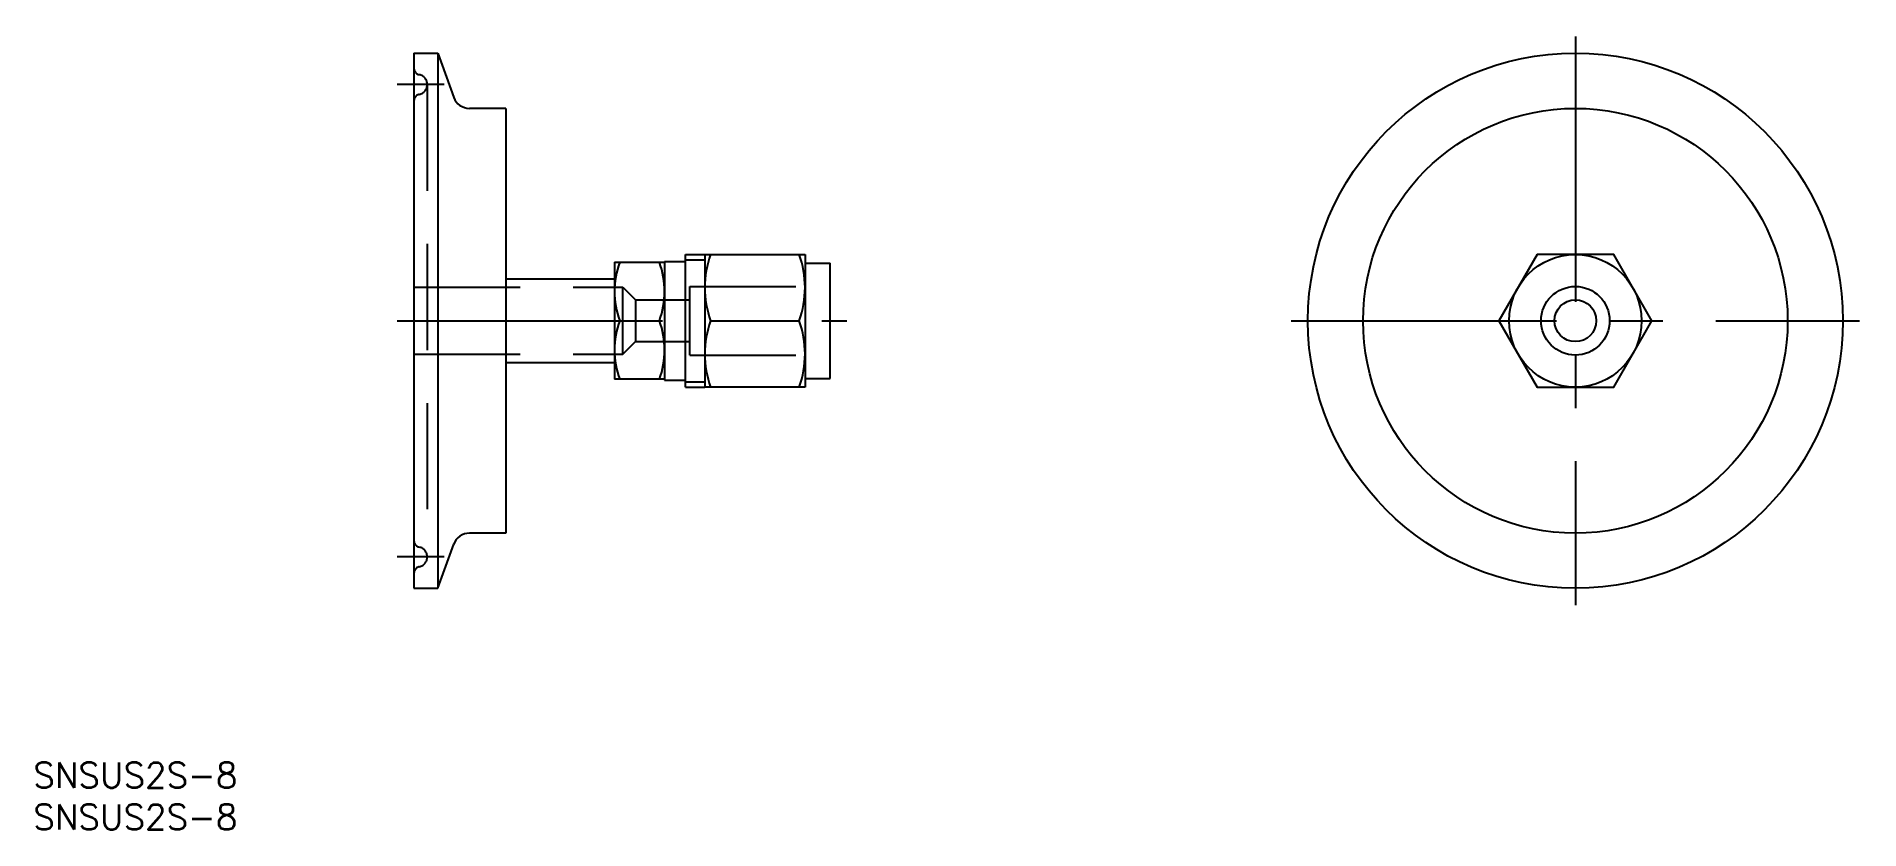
# Model space of a CAD drawing. Extents: x -45 to 173, y -61 to 34.
import ezdxf

# ---------------------------------------------------------------- set-up
doc = ezdxf.new("R2010")
doc.units = 0
doc.linetypes.add('CENTER', pattern=[50.8, 31.75, -6.35, 6.35, -6.35])
doc.linetypes.add('DASHED', pattern=[19.05, 12.7, -6.35])
doc.layers.get('0').update_dxf_attribs({"linetype": 'CONTINUOUS'})
doc.layers.add('CENTER', color=1, linetype='CENTER')
doc.styles.get("Standard").update_dxf_attribs({"font": 'txt.shx', "height": 3, "bigfont": 'bigfont.shx'})

# ---------------------------------------------------------------- blocks, each defined once
blk = doc.blocks.new('*U3')
at = {"color": 7, "linetype": 'CONTINUOUS'}
blk.add_text('SNSUS2S-8', height=3, dxfattribs=at).set_placement((-45.55, -55.85))
blk = doc.blocks.new('*U4')
at = {"color": 7, "linetype": 'CONTINUOUS'}
blk.add_text('SNSUS2S-8', height=3, dxfattribs=at).set_placement((-45.55, -60.85))

msp = doc.modelspace()

# ---------------------------------------------------------------- linework, layer by layer
at = {"color": 7, "linetype": 'CONTINUOUS'}
for p, q in [((0, 32), (0, -32)), ((0, 32), (2.85, 32)), ((2.85, 32), (4.77, 26.72)), ((2.85, 32), (2.85, -32)), ((11, 25.4), (6.65, 25.4)), ((11, 25.4), (11, -25.4)), ((24, 7), (24, -7)), ((24, 7), (30, 7)), ((30, 7.1), (32.5, 7.1)), ((30, 7.1), (30, -7.1)), ((32.5, -7.94), (32.5, 7.94)), ((32.5, 7.94), (34.8, 7.94)), ((34.8, 7.93), (34.8, -7.94)), ((34.8, 7.93), (46.8, 7.93)), ((36.07, 7.93), (45.53, 7.93)), ((46.8, 7.93), (46.8, -7.94)), ((46.8, 6.9), (49.8, 6.9)), ((49.8, -6.9), (49.8, 6.9)), ((11, 5), (24, 5)), ((33, -4), (33, 4)), ((24.63, 0), (29.37, 0)), ((35.51, 0), (46.09, 0)), ((11, -5), (24, -5)), ((30, -7), (24, -7)), ((30, -7.1), (32.5, -7.1)), ((32.5, -7.94), (34.8, -7.94)), ((46.8, -7.94), (34.8, -7.94)), ((46.8, -6.9), (49.8, -6.9)), ((11, -25.4), (6.65, -25.4)), ((2.85, -32), (4.77, -26.72)), ((0, -32), (2.85, -32))]:
    msp.add_line(p, q, dxfattribs=at)
at = {"color": 3, "linetype": 'DASHED'}
for p, q in [((1.6, 28.25), (1.6, -28.25)), ((0, 4), (25, 4)), ((25, -4), (25, 4)), ((25, 4), (26.5, 2.5)), ((26.5, 2.5), (33, 2.5)), ((26.5, 2.5), (26.5, -2.5)), ((33, 4.1), (49.8, 4.1)), ((33, -4.1), (33, 4.1)), ((0, -4), (25, -4)), ((25, -4), (26.5, -2.5)), ((26.5, -2.5), (33, -2.5)), ((33, -4.1), (49.8, -4.1))]:
    msp.add_line(p, q, dxfattribs=at)
at = {"color": 3, "linetype": 'CONTINUOUS'}
for p, q in [((32.5, 7.3), (34.8, 7.3)), ((32.5, -7.3), (34.8, -7.3))]:
    msp.add_line(p, q, dxfattribs=at)
at = {"color": 7, "linetype": 'CONTINUOUS'}
msp.add_lwpolyline([(134.4, 7.93), (129.82, 0), (134.4, -7.94), (143.57, -7.94), (148.15, 0), (143.57, 7.93)], close=True, dxfattribs=at)
for radius in [32, 25.4, 7.93, 4.1, 2.5]:
    msp.add_circle((138.98, 0), radius, dxfattribs=at)
at = {"color": 3, "linetype": 'DASHED'}
for centre, radius, start, end in [((0.8, 30.21), 0.8, 180, 258.463), ((0.4, 28.25), 1.2, 281.537, 78.463), ((0.8, 26.29), 0.8, 101.537, 180), ((0.8, -26.29), 0.8, 180, 258.463), ((0.4, -28.25), 1.2, 281.537, 78.463), ((0.8, -30.21), 0.8, 101.537, 180)]:
    msp.add_arc(centre, radius, start, end, dxfattribs=at)
at = {"color": 7, "linetype": 'CONTINUOUS'}
for centre, radius, start, end in [((6.65, 27.4), 2, 200, 270), ((34.11, 3.5), 10.11, 159.7438, 200.2562), ((19.89, 3.5), 10.11, 339.7438, 20.2562), ((46.26, 3.97), 11.46, 159.7438, 200.2562), ((35.34, 3.97), 11.46, 339.7438, 20.2562), ((34.11, -3.5), 10.11, 159.7438, 200.2562), ((19.89, -3.5), 10.11, 339.7438, 20.2562), ((46.26, -3.97), 11.46, 159.7438, 200.2562), ((35.34, -3.97), 11.46, 339.7438, 20.2562), ((6.65, -27.4), 2, 90, 160)]:
    msp.add_arc(centre, radius, start, end, dxfattribs=at)
at = {"layer": 'CENTER', "color": 1, "linetype": 'CENTER'}
for p, q in [((138.98, 34), (138.98, -34)), ((3.6, 28.25), (-2, 28.25)), ((-2, 0), (51.8, 0)), ((104.98, 0), (172.98, 0)), ((3.6, -28.25), (-2, -28.25))]:
    msp.add_line(p, q, dxfattribs=at)

# ---------------------------------------------------------------- block references
at = {"color": 7, "linetype": 'CONTINUOUS'}
for name in ['*U3', '*U4']:
    msp.add_blockref(name, (0, 0), dxfattribs=at)

doc.saveas('drawing.dxf')
